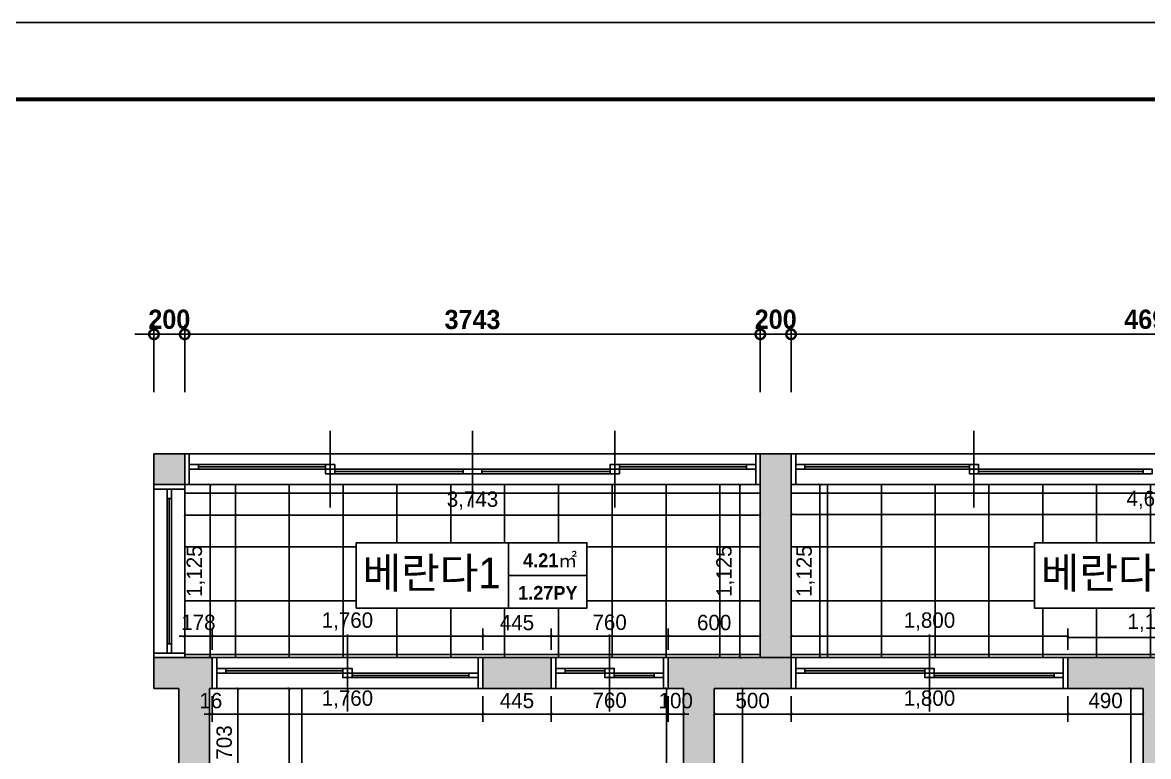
# Model space of a CAD drawing. Header units: inches. Extents: x 7740 to 83056, y -9304 to 75068.
# Drawn here: x 11438 to 18760, y 62675 to 67446 of the extents above; entities that cross this region are included whole.
import ezdxf
from ezdxf.enums import TextEntityAlignment as Align

# ---------------------------------------------------------------- set-up
doc = ezdxf.new("R2010")
doc.units = ezdxf.units.IN
doc.header["$LTSCALE"] = 50
doc.header["$MEASUREMENT"] = 0
for name, color, linetype in [('0-SHEET', 7, 'Continuous'), ('02-WAL', 2, 'Continuous'), ('03-TEXT', 3, 'Continuous'), ('06-FUR', 6, 'Continuous'), ('07-DIM', 5, 'Continuous'), ('07-DIM WAL', 5, 'Continuous'), ('08-HAT', 8, 'Continuous'), ('253', 253, 'Continuous'), ('도면층2', 2, 'Continuous'), ('도면층4', 4, 'Continuous'), ('도면층5', 5, 'Continuous')]:
    doc.layers.add(name, color=color, linetype=linetype)
doc.styles.add('넥슨고딕', font='NEXONLv1GothicBold.ttf')
doc.styles.add('마감재', font='stylu.ttf')
doc.styles.add('코레일둥고', font='Korail_Round_Gothic_Medium.ttf')
doc.dimstyles.new('50', dxfattribs={"dimscale": 50, "dimtxt": 2.5, "dimasz": 2.5, "dimexe": 1.25, "dimexo": 2, "dimtad": 1, "dimdec": 0, "dimtxsty": '넥슨고딕', "dimblk": 'DOTSMALL', "dimcen": 2.5, "dimclrd": 1, "dimclre": 1, "dimclrt": 2, "dimadec": 0, "dimazin": 0, "dimtfac": 1, "dimtdec": 0, "dimtix": 1, "dimtmove": 0, "dimatfit": 3, "dimldrblk": 'DOTSMALL', "dimfxl": 0, "dimarcsym": 0})
doc.dimstyles.new('벽치수 Copy of DIM-50', dxfattribs={"dimscale": 50, "dimtxt": 2, "dimasz": 0.7, "dimexe": 1, "dimexo": 1, "dimgap": 0.7, "dimtad": 1, "dimdec": 0, "dimzin": 1, "dimdsep": 46, "dimlunit": 6, "dimtxsty": '마감재', "dimblk": 'ARCHTICK', "dimcen": -0.09, "dimclrd": 256, "dimclre": 256, "dimclrt": 3, "dimadec": 0, "dimazin": 0, "dimtfac": 1, "dimtdec": 0, "dimtix": 1, "dimtmove": 2, "dimatfit": 0, "dimldrblk": 'ARCHTICK', "dimfxl": 0, "dimtolj": 1, "dimtzin": 0, "dimarcsym": 0})
pattern_1 = [(0, (2322.66, 46187.14), (0, 350), []), (90, (2322.66, 46187.14), (-350, 2e-14), [])]

# ---------------------------------------------------------------- blocks, each defined once
blk = doc.blocks.new('_DOTSMALL')
at = {"color": 0, "linetype": 'ByBlock', "const_width": 0.5}
blk.add_lwpolyline([(-0.0625, 0, 1), (0.0625, 0, 1)], format="xyb", close=True, dxfattribs=at)
blk = doc.blocks.new('*D36')
at = {"layer": '07-DIM', "color": 1, "lineweight": -2}
for p, q in [((12292.9, 65042.2), (12292.9, 65481.7)), ((12492.9, 65042.2), (12492.9, 65481.7)), ((12292.9, 65419.2), (12167.9, 65419.2)), ((12292.9, 65419.2), (12492.9, 65419.2)), ((12492.9, 65419.2), (12617.9, 65419.2))]:
    blk.add_line(p, q, dxfattribs=at)
at = {"layer": 'Defpoints', "color": 0}
for p in [(12492.9, 65419.2), (12292.9, 64942.2), (12492.9, 64942.2)]:
    blk.add_point(p, dxfattribs=at)
at = {"layer": '07-DIM', "color": 1, "lineweight": -2, "xscale": 125, "yscale": 125, "zscale": 125}
blk.add_blockref('_DOTSMALL', (12292.9, 65419.2), dxfattribs=at)
at = {"layer": '07-DIM', "color": 1, "lineweight": -2, "xscale": 125, "yscale": 125, "zscale": 125, "rotation": 180}
blk.add_blockref('_DOTSMALL', (12492.9, 65419.2), dxfattribs=at)
at = {"layer": '07-DIM', "color": 2, "insert": (12392.9, 65516), "char_height": 125, "attachment_point": 5, "style": '넥슨고딕'}
blk.add_mtext('200', dxfattribs=at)
blk = doc.blocks.new('*D37')
at = {"layer": '07-DIM', "color": 1, "lineweight": -2}
for p, q in [((12492.9, 65042.2), (12492.9, 65481.7)), ((16235.9, 65042.2), (16235.9, 65481.7)), ((12492.9, 65419.2), (16235.9, 65419.2))]:
    blk.add_line(p, q, dxfattribs=at)
at = {"layer": 'Defpoints', "color": 0}
for p in [(16235.9, 65419.2), (12492.9, 64942.2), (16235.9, 64942.2)]:
    blk.add_point(p, dxfattribs=at)
at = {"layer": '07-DIM', "color": 1, "lineweight": -2, "xscale": 125, "yscale": 125, "zscale": 125, "rotation": 180}
blk.add_blockref('_DOTSMALL', (12492.9, 65419.2), dxfattribs=at)
at = {"layer": '07-DIM', "color": 1, "lineweight": -2, "xscale": 125, "yscale": 125, "zscale": 125}
blk.add_blockref('_DOTSMALL', (16235.9, 65419.2), dxfattribs=at)
at = {"layer": '07-DIM', "color": 2, "insert": (14364.4, 65514.5), "char_height": 125, "attachment_point": 5, "style": '넥슨고딕'}
blk.add_mtext('3743', dxfattribs=at)
blk = doc.blocks.new('*D38')
at = {"layer": '07-DIM', "color": 1, "lineweight": -2}
for p, q in [((16235.9, 65042.2), (16235.9, 65481.7)), ((16435.9, 65042.2), (16435.9, 65481.7)), ((16235.9, 65419.2), (16110.9, 65419.2)), ((16235.9, 65419.2), (16435.9, 65419.2)), ((16435.9, 65419.2), (16560.9, 65419.2))]:
    blk.add_line(p, q, dxfattribs=at)
at = {"layer": 'Defpoints', "color": 0}
for p in [(16435.9, 65419.2), (16235.9, 64942.2), (16435.9, 64942.2)]:
    blk.add_point(p, dxfattribs=at)
at = {"layer": '07-DIM', "color": 1, "lineweight": -2, "xscale": 125, "yscale": 125, "zscale": 125}
blk.add_blockref('_DOTSMALL', (16235.9, 65419.2), dxfattribs=at)
at = {"layer": '07-DIM', "color": 1, "lineweight": -2, "xscale": 125, "yscale": 125, "zscale": 125, "rotation": 180}
blk.add_blockref('_DOTSMALL', (16435.9, 65419.2), dxfattribs=at)
at = {"layer": '07-DIM', "color": 2, "insert": (16335.9, 65516), "char_height": 125, "attachment_point": 5, "style": '넥슨고딕'}
blk.add_mtext('200', dxfattribs=at)
blk = doc.blocks.new('*D39')
at = {"layer": '07-DIM', "color": 1, "lineweight": -2}
for p, q in [((16435.9, 65042.2), (16435.9, 65481.7)), ((21132.9, 65042.2), (21132.9, 65481.7)), ((16435.9, 65419.2), (21132.9, 65419.2))]:
    blk.add_line(p, q, dxfattribs=at)
at = {"layer": 'Defpoints', "color": 0}
for p in [(21132.9, 65419.2), (16435.9, 64942.2), (21132.9, 64942.2)]:
    blk.add_point(p, dxfattribs=at)
at = {"layer": '07-DIM', "color": 1, "lineweight": -2, "xscale": 125, "yscale": 125, "zscale": 125, "rotation": 180}
blk.add_blockref('_DOTSMALL', (16435.9, 65419.2), dxfattribs=at)
at = {"layer": '07-DIM', "color": 1, "lineweight": -2, "xscale": 125, "yscale": 125, "zscale": 125}
blk.add_blockref('_DOTSMALL', (21132.9, 65419.2), dxfattribs=at)
at = {"layer": '07-DIM', "color": 2, "insert": (18784.4, 65516), "char_height": 125, "attachment_point": 5, "style": '넥슨고딕'}
blk.add_mtext('4697', dxfattribs=at)
blk = doc.blocks.new('_ARCHTICK')
at = {"color": 0, "linetype": 'ByBlock', "const_width": 0.075}
blk.add_lwpolyline([(-0.25, -0.25), (0.25, 0.25)], dxfattribs=at)
blk = doc.blocks.new('*D87')
at = {"layer": '07-DIM WAL', "lineweight": -2}
for p, q in [((12704.9, 63117.2), (12889.2, 63117.2)), ((12839.2, 62414.2), (12839.2, 63117.2)), ((12704.9, 62414.2), (12889.2, 62414.2))]:
    blk.add_line(p, q, dxfattribs=at)
at = {"layer": 'Defpoints', "color": 0}
for p in [(12654.9, 63117.2), (12839.2, 63117.2), (12654.9, 62414.2)]:
    blk.add_point(p, dxfattribs=at)
at = {"layer": '07-DIM WAL', "lineweight": -2, "xscale": 35, "yscale": 35, "zscale": 35}
for p, rotation in [((12839.2, 63117.2), 90), ((12839.2, 62414.2), 270)]:
    blk.add_blockref('_ARCHTICK', p, dxfattribs=dict(at, rotation=rotation))
at = {"layer": '07-DIM WAL', "color": 3, "insert": (12750.2, 62765.7), "char_height": 100, "attachment_point": 5, "rotation": 90, "style": '마감재'}
blk.add_mtext('\\A1;703', dxfattribs=at)
blk = doc.blocks.new('*D88')
at = {"layer": '07-DIM WAL', "lineweight": -2}
for p, q in [((12654.9, 63067.2), (12654.9, 62900.5)), ((12670.9, 63067.2), (12670.9, 62900.5)), ((12654.9, 62950.5), (12619.9, 62950.5)), ((12654.9, 62950.5), (12670.9, 62950.5)), ((12670.9, 62950.5), (12705.9, 62950.5))]:
    blk.add_line(p, q, dxfattribs=at)
at = {"layer": 'Defpoints', "color": 0}
for p in [(12654.9, 63117.2), (12670.9, 63117.2), (12670.9, 62950.5)]:
    blk.add_point(p, dxfattribs=at)
at = {"layer": '07-DIM WAL', "lineweight": -2, "xscale": 35, "yscale": 35, "zscale": 35}
blk.add_blockref('_ARCHTICK', (12654.9, 62950.5), dxfattribs=at)
at = {"layer": '07-DIM WAL', "lineweight": -2, "xscale": 35, "yscale": 35, "zscale": 35, "rotation": 180}
blk.add_blockref('_ARCHTICK', (12670.9, 62950.5), dxfattribs=at)
at = {"layer": '07-DIM WAL', "color": 3, "insert": (12662.9, 63037.4), "char_height": 100, "attachment_point": 5, "style": '마감재'}
blk.add_mtext('\\A1;16', dxfattribs=at)
blk = doc.blocks.new('*D89')
at = {"layer": '07-DIM WAL', "lineweight": -2}
for p, q in [((12670.9, 63067.2), (12670.9, 62900.5)), ((14430.9, 63067.2), (14430.9, 62900.5)), ((12670.9, 62950.5), (14430.9, 62950.5))]:
    blk.add_line(p, q, dxfattribs=at)
at = {"layer": 'Defpoints', "color": 0}
for p in [(12670.9, 63117.2), (14430.9, 63117.2), (14430.9, 62950.5)]:
    blk.add_point(p, dxfattribs=at)
at = {"layer": '07-DIM WAL', "lineweight": -2, "xscale": 35, "yscale": 35, "zscale": 35, "rotation": 180}
blk.add_blockref('_ARCHTICK', (12670.9, 62950.5), dxfattribs=at)
at = {"layer": '07-DIM WAL', "lineweight": -2, "xscale": 35, "yscale": 35, "zscale": 35}
blk.add_blockref('_ARCHTICK', (14430.9, 62950.5), dxfattribs=at)
at = {"layer": '07-DIM WAL', "color": 3, "insert": (13550.9, 63044.9), "char_height": 100, "attachment_point": 5, "style": '마감재'}
blk.add_mtext('\\A1;1,760', dxfattribs=at)
blk = doc.blocks.new('*D90')
at = {"layer": '07-DIM WAL', "lineweight": -2}
for p, q in [((14430.9, 63067.2), (14430.9, 62900.5)), ((14875.9, 63067.2), (14875.9, 62900.5)), ((14430.9, 62950.5), (14875.9, 62950.5))]:
    blk.add_line(p, q, dxfattribs=at)
at = {"layer": 'Defpoints', "color": 0}
for p in [(14430.9, 63117.2), (14875.9, 63117.2), (14875.9, 62950.5)]:
    blk.add_point(p, dxfattribs=at)
at = {"layer": '07-DIM WAL', "lineweight": -2, "xscale": 35, "yscale": 35, "zscale": 35, "rotation": 180}
blk.add_blockref('_ARCHTICK', (14430.9, 62950.5), dxfattribs=at)
at = {"layer": '07-DIM WAL', "lineweight": -2, "xscale": 35, "yscale": 35, "zscale": 35}
blk.add_blockref('_ARCHTICK', (14875.9, 62950.5), dxfattribs=at)
at = {"layer": '07-DIM WAL', "color": 3, "insert": (14653.4, 63037.8), "char_height": 100, "attachment_point": 5, "style": '마감재'}
blk.add_mtext('\\A1;445', dxfattribs=at)
blk = doc.blocks.new('*D91')
at = {"layer": '07-DIM WAL', "lineweight": -2}
for p, q in [((14875.9, 63067.2), (14875.9, 62900.5)), ((15635.9, 63067.2), (15635.9, 62900.5)), ((14875.9, 62950.5), (15635.9, 62950.5))]:
    blk.add_line(p, q, dxfattribs=at)
at = {"layer": 'Defpoints', "color": 0}
for p in [(14875.9, 63117.2), (15635.9, 63117.2), (15635.9, 62950.5)]:
    blk.add_point(p, dxfattribs=at)
at = {"layer": '07-DIM WAL', "lineweight": -2, "xscale": 35, "yscale": 35, "zscale": 35, "rotation": 180}
blk.add_blockref('_ARCHTICK', (14875.9, 62950.5), dxfattribs=at)
at = {"layer": '07-DIM WAL', "lineweight": -2, "xscale": 35, "yscale": 35, "zscale": 35}
blk.add_blockref('_ARCHTICK', (15635.9, 62950.5), dxfattribs=at)
at = {"layer": '07-DIM WAL', "color": 3, "insert": (15255.9, 63039.5), "char_height": 100, "attachment_point": 5, "style": '마감재'}
blk.add_mtext('\\A1;760', dxfattribs=at)
blk = doc.blocks.new('*D92')
at = {"layer": '07-DIM WAL', "lineweight": -2}
for p, q in [((15635.9, 63067.2), (15635.9, 62900.5)), ((15735.9, 63067.2), (15735.9, 62900.5)), ((15635.9, 62950.5), (15600.9, 62950.5)), ((15635.9, 62950.5), (15735.9, 62950.5)), ((15735.9, 62950.5), (15770.9, 62950.5))]:
    blk.add_line(p, q, dxfattribs=at)
at = {"layer": 'Defpoints', "color": 0}
for p in [(15635.9, 63117.2), (15735.9, 63117.2), (15735.9, 62950.5)]:
    blk.add_point(p, dxfattribs=at)
at = {"layer": '07-DIM WAL', "lineweight": -2, "xscale": 35, "yscale": 35, "zscale": 35}
blk.add_blockref('_ARCHTICK', (15635.9, 62950.5), dxfattribs=at)
at = {"layer": '07-DIM WAL', "lineweight": -2, "xscale": 35, "yscale": 35, "zscale": 35, "rotation": 180}
blk.add_blockref('_ARCHTICK', (15735.9, 62950.5), dxfattribs=at)
at = {"layer": '07-DIM WAL', "color": 3, "insert": (15685.9, 63037.3), "char_height": 100, "attachment_point": 5, "style": '마감재'}
blk.add_mtext('\\A1;100', dxfattribs=at)
blk = doc.blocks.new('*D93')
at = {"layer": '07-DIM WAL', "lineweight": -2}
for p, q in [((15685.9, 63117.2), (15576.2, 63117.2)), ((15626.2, 63117.2), (15626.2, 60659.2)), ((15685.9, 60659.2), (15576.2, 60659.2))]:
    blk.add_line(p, q, dxfattribs=at)
at = {"layer": 'Defpoints', "color": 0}
for p in [(15735.9, 63117.2), (15626.2, 60659.2), (15735.9, 60659.2)]:
    blk.add_point(p, dxfattribs=at)
at = {"layer": '07-DIM WAL', "lineweight": -2, "xscale": 35, "yscale": 35, "zscale": 35}
for p, rotation in [((15626.2, 63117.2), 90), ((15626.2, 60659.2), 270)]:
    blk.add_blockref('_ARCHTICK', p, dxfattribs=dict(at, rotation=rotation))
at = {"layer": '07-DIM WAL', "color": 3, "insert": (15532.2, 61888.2), "char_height": 100, "attachment_point": 5, "rotation": 90, "style": '마감재'}
blk.add_mtext('\\A1;2,458', dxfattribs=at)
blk = doc.blocks.new('*D96')
at = {"layer": '07-DIM WAL', "lineweight": -2}
for p, q in [((13204.9, 63117.2), (13122.5, 63117.2)), ((13172.5, 61259.2), (13172.5, 63117.2)), ((13204.9, 61259.2), (13122.5, 61259.2))]:
    blk.add_line(p, q, dxfattribs=at)
at = {"layer": 'Defpoints', "color": 0}
for p in [(13172.5, 63117.2), (13254.9, 63117.2), (13254.9, 61259.2)]:
    blk.add_point(p, dxfattribs=at)
at = {"layer": '07-DIM WAL', "lineweight": -2, "xscale": 35, "yscale": 35, "zscale": 35}
for p, rotation in [((13172.5, 63117.2), 90), ((13172.5, 61259.2), 270)]:
    blk.add_blockref('_ARCHTICK', p, dxfattribs=dict(at, rotation=rotation))
at = {"layer": '07-DIM WAL', "color": 3, "insert": (13078.5, 62188.2), "char_height": 100, "attachment_point": 5, "rotation": 90, "style": '마감재'}
blk.add_mtext('\\A1;1,858', dxfattribs=at)
blk = doc.blocks.new('*D99')
at = {"layer": '07-DIM WAL', "lineweight": -2}
for p, q in [((15985.9, 63117.2), (16169.3, 63117.2)), ((16119.3, 63117.2), (16119.3, 60659.2)), ((15985.9, 60659.2), (16169.3, 60659.2))]:
    blk.add_line(p, q, dxfattribs=at)
at = {"layer": 'Defpoints', "color": 0}
for p in [(15935.9, 63117.2), (15935.9, 60659.2), (16119.3, 60659.2)]:
    blk.add_point(p, dxfattribs=at)
at = {"layer": '07-DIM WAL', "lineweight": -2, "xscale": 35, "yscale": 35, "zscale": 35}
for p, rotation in [((16119.3, 63117.2), 90), ((16119.3, 60659.2), 270)]:
    blk.add_blockref('_ARCHTICK', p, dxfattribs=dict(at, rotation=rotation))
at = {"layer": '07-DIM WAL', "color": 3, "insert": (16025.3, 61888.2), "char_height": 100, "attachment_point": 5, "rotation": 90, "style": '마감재'}
blk.add_mtext('\\A1;2,458', dxfattribs=at)
blk = doc.blocks.new('*D100')
at = {"layer": '07-DIM WAL', "lineweight": -2}
for p, q in [((15935.9, 63067.2), (15935.9, 62900.5)), ((16435.9, 63067.2), (16435.9, 62900.5)), ((15935.9, 62950.5), (16435.9, 62950.5))]:
    blk.add_line(p, q, dxfattribs=at)
at = {"layer": 'Defpoints', "color": 0}
for p in [(15935.9, 63117.2), (16435.9, 63117.2), (16435.9, 62950.5)]:
    blk.add_point(p, dxfattribs=at)
at = {"layer": '07-DIM WAL', "lineweight": -2, "xscale": 35, "yscale": 35, "zscale": 35, "rotation": 180}
blk.add_blockref('_ARCHTICK', (15935.9, 62950.5), dxfattribs=at)
at = {"layer": '07-DIM WAL', "lineweight": -2, "xscale": 35, "yscale": 35, "zscale": 35}
blk.add_blockref('_ARCHTICK', (16435.9, 62950.5), dxfattribs=at)
at = {"layer": '07-DIM WAL', "color": 3, "insert": (16185.9, 63038), "char_height": 100, "attachment_point": 5, "style": '마감재'}
blk.add_mtext('\\A1;500', dxfattribs=at)
blk = doc.blocks.new('*D101')
at = {"layer": '07-DIM WAL', "lineweight": -2}
for p, q in [((16435.9, 63067.2), (16435.9, 62900.5)), ((18235.9, 63067.2), (18235.9, 62900.5)), ((16435.9, 62950.5), (18235.9, 62950.5))]:
    blk.add_line(p, q, dxfattribs=at)
at = {"layer": 'Defpoints', "color": 0}
for p in [(16435.9, 63117.2), (18235.9, 63117.2), (18235.9, 62950.5)]:
    blk.add_point(p, dxfattribs=at)
at = {"layer": '07-DIM WAL', "lineweight": -2, "xscale": 35, "yscale": 35, "zscale": 35, "rotation": 180}
blk.add_blockref('_ARCHTICK', (16435.9, 62950.5), dxfattribs=at)
at = {"layer": '07-DIM WAL', "lineweight": -2, "xscale": 35, "yscale": 35, "zscale": 35}
blk.add_blockref('_ARCHTICK', (18235.9, 62950.5), dxfattribs=at)
at = {"layer": '07-DIM WAL', "color": 3, "insert": (17335.9, 63044.9), "char_height": 100, "attachment_point": 5, "style": '마감재'}
blk.add_mtext('\\A1;1,800', dxfattribs=at)
blk = doc.blocks.new('*D102')
at = {"layer": '07-DIM WAL', "lineweight": -2}
for p, q in [((18235.9, 63067.2), (18235.9, 62900.5)), ((18725.9, 63067.2), (18725.9, 62900.5)), ((18235.9, 62950.5), (18725.9, 62950.5))]:
    blk.add_line(p, q, dxfattribs=at)
at = {"layer": 'Defpoints', "color": 0}
for p in [(18235.9, 63117.2), (18725.9, 63117.2), (18725.9, 62950.5)]:
    blk.add_point(p, dxfattribs=at)
at = {"layer": '07-DIM WAL', "lineweight": -2, "xscale": 35, "yscale": 35, "zscale": 35, "rotation": 180}
blk.add_blockref('_ARCHTICK', (18235.9, 62950.5), dxfattribs=at)
at = {"layer": '07-DIM WAL', "lineweight": -2, "xscale": 35, "yscale": 35, "zscale": 35}
blk.add_blockref('_ARCHTICK', (18725.9, 62950.5), dxfattribs=at)
at = {"layer": '07-DIM WAL', "color": 3, "insert": (18480.9, 63038.1), "char_height": 100, "attachment_point": 5, "style": '마감재'}
blk.add_mtext('\\A1;490', dxfattribs=at)
blk = doc.blocks.new('*D103')
at = {"layer": '07-DIM WAL', "lineweight": -2}
for p, q in [((18675.9, 63117.2), (18594.3, 63117.2)), ((18644.3, 63117.2), (18644.3, 60659.2)), ((18675.9, 60659.2), (18594.3, 60659.2))]:
    blk.add_line(p, q, dxfattribs=at)
at = {"layer": 'Defpoints', "color": 0}
for p in [(18725.9, 63117.2), (18644.3, 60659.2), (18725.9, 60659.2)]:
    blk.add_point(p, dxfattribs=at)
at = {"layer": '07-DIM WAL', "lineweight": -2, "xscale": 35, "yscale": 35, "zscale": 35}
for p, rotation in [((18644.3, 63117.2), 90), ((18644.3, 60659.2), 270)]:
    blk.add_blockref('_ARCHTICK', p, dxfattribs=dict(at, rotation=rotation))
at = {"layer": '07-DIM WAL', "color": 3, "insert": (18550.3, 61888.2), "char_height": 100, "attachment_point": 5, "rotation": 90, "style": '마감재'}
blk.add_mtext('\\A1;2,458', dxfattribs=at)
blk = doc.blocks.new('*D115')
at = {"layer": '07-DIM WAL', "lineweight": -2}
for p, q in [((12542.9, 64442.2), (12708.7, 64442.2)), ((12658.7, 63317.2), (12658.7, 64442.2)), ((12542.9, 63317.2), (12708.7, 63317.2))]:
    blk.add_line(p, q, dxfattribs=at)
at = {"layer": 'Defpoints', "color": 0}
for p in [(12492.9, 64442.2), (12658.7, 64442.2), (12492.9, 63317.2)]:
    blk.add_point(p, dxfattribs=at)
at = {"layer": '07-DIM WAL', "lineweight": -2, "xscale": 35, "yscale": 35, "zscale": 35}
for p, rotation in [((12658.7, 64442.2), 90), ((12658.7, 63317.2), 270)]:
    blk.add_blockref('_ARCHTICK', p, dxfattribs=dict(at, rotation=rotation))
at = {"layer": '07-DIM WAL', "color": 3, "insert": (12564.7, 63879.7), "char_height": 100, "attachment_point": 5, "rotation": 90, "style": '마감재'}
blk.add_mtext('\\A1;1,125', dxfattribs=at)
blk = doc.blocks.new('*D116')
at = {"layer": '07-DIM WAL', "lineweight": -2}
for p, q in [((12492.9, 64392.2), (12492.9, 64194.5)), ((16235.9, 64392.2), (16235.9, 64194.5)), ((12492.9, 64244.5), (16235.9, 64244.5))]:
    blk.add_line(p, q, dxfattribs=at)
at = {"layer": 'Defpoints', "color": 0}
for p in [(12492.9, 64442.2), (16235.9, 64442.2), (16235.9, 64244.5)]:
    blk.add_point(p, dxfattribs=at)
at = {"layer": '07-DIM WAL', "lineweight": -2, "xscale": 35, "yscale": 35, "zscale": 35, "rotation": 180}
blk.add_blockref('_ARCHTICK', (12492.9, 64244.5), dxfattribs=at)
at = {"layer": '07-DIM WAL', "lineweight": -2, "xscale": 35, "yscale": 35, "zscale": 35}
blk.add_blockref('_ARCHTICK', (16235.9, 64244.5), dxfattribs=at)
at = {"layer": '07-DIM WAL', "color": 3, "insert": (14364.4, 64338.5), "char_height": 100, "attachment_point": 5, "style": '마감재'}
blk.add_mtext('\\A1;3,743', dxfattribs=at)
blk = doc.blocks.new('*D117')
at = {"layer": '07-DIM WAL', "lineweight": -2}
for p, q in [((16185.9, 64442.2), (16052.6, 64442.2)), ((16102.6, 64442.2), (16102.6, 63317.2)), ((16185.9, 63317.2), (16052.6, 63317.2))]:
    blk.add_line(p, q, dxfattribs=at)
at = {"layer": 'Defpoints', "color": 0}
for p in [(16235.9, 64442.2), (16102.6, 63317.2), (16235.9, 63317.2)]:
    blk.add_point(p, dxfattribs=at)
at = {"layer": '07-DIM WAL', "lineweight": -2, "xscale": 35, "yscale": 35, "zscale": 35}
for p, rotation in [((16102.6, 64442.2), 90), ((16102.6, 63317.2), 270)]:
    blk.add_blockref('_ARCHTICK', p, dxfattribs=dict(at, rotation=rotation))
at = {"layer": '07-DIM WAL', "color": 3, "insert": (16008.6, 63879.7), "char_height": 100, "attachment_point": 5, "rotation": 90, "style": '마감재'}
blk.add_mtext('\\A1;1,125', dxfattribs=at)
blk = doc.blocks.new('*D118')
at = {"layer": '07-DIM WAL', "lineweight": -2}
for p, q in [((15635.9, 63367.2), (15635.9, 63507.6)), ((16235.9, 63367.2), (16235.9, 63507.6)), ((16235.9, 63457.6), (15635.9, 63457.6))]:
    blk.add_line(p, q, dxfattribs=at)
at = {"layer": 'Defpoints', "color": 0}
for p in [(15635.9, 63457.6), (15635.9, 63317.2), (16235.9, 63317.2)]:
    blk.add_point(p, dxfattribs=at)
at = {"layer": '07-DIM WAL', "lineweight": -2, "xscale": 35, "yscale": 35, "zscale": 35, "rotation": 180}
blk.add_blockref('_ARCHTICK', (15635.9, 63457.6), dxfattribs=at)
at = {"layer": '07-DIM WAL', "lineweight": -2, "xscale": 35, "yscale": 35, "zscale": 35}
blk.add_blockref('_ARCHTICK', (16235.9, 63457.6), dxfattribs=at)
at = {"layer": '07-DIM WAL', "color": 3, "insert": (15935.9, 63544.8), "char_height": 100, "attachment_point": 5, "style": '마감재'}
blk.add_mtext('\\A1;600', dxfattribs=at)
blk = doc.blocks.new('*D119')
at = {"layer": '07-DIM WAL', "lineweight": -2}
for p, q in [((14875.9, 63367.2), (14875.9, 63507.6)), ((15635.9, 63367.2), (15635.9, 63507.6)), ((15635.9, 63457.6), (14875.9, 63457.6))]:
    blk.add_line(p, q, dxfattribs=at)
at = {"layer": 'Defpoints', "color": 0}
for p in [(14875.9, 63457.6), (14875.9, 63317.2), (15635.9, 63317.2)]:
    blk.add_point(p, dxfattribs=at)
at = {"layer": '07-DIM WAL', "lineweight": -2, "xscale": 35, "yscale": 35, "zscale": 35, "rotation": 180}
blk.add_blockref('_ARCHTICK', (14875.9, 63457.6), dxfattribs=at)
at = {"layer": '07-DIM WAL', "lineweight": -2, "xscale": 35, "yscale": 35, "zscale": 35}
blk.add_blockref('_ARCHTICK', (15635.9, 63457.6), dxfattribs=at)
at = {"layer": '07-DIM WAL', "color": 3, "insert": (15255.9, 63546.5), "char_height": 100, "attachment_point": 5, "style": '마감재'}
blk.add_mtext('\\A1;760', dxfattribs=at)
blk = doc.blocks.new('*D120')
at = {"layer": '07-DIM WAL', "lineweight": -2}
for p, q in [((14430.9, 63367.2), (14430.9, 63507.6)), ((14875.9, 63367.2), (14875.9, 63507.6)), ((14875.9, 63457.6), (14430.9, 63457.6))]:
    blk.add_line(p, q, dxfattribs=at)
at = {"layer": 'Defpoints', "color": 0}
for p in [(14430.9, 63457.6), (14430.9, 63317.2), (14875.9, 63317.2)]:
    blk.add_point(p, dxfattribs=at)
at = {"layer": '07-DIM WAL', "lineweight": -2, "xscale": 35, "yscale": 35, "zscale": 35, "rotation": 180}
blk.add_blockref('_ARCHTICK', (14430.9, 63457.6), dxfattribs=at)
at = {"layer": '07-DIM WAL', "lineweight": -2, "xscale": 35, "yscale": 35, "zscale": 35}
blk.add_blockref('_ARCHTICK', (14875.9, 63457.6), dxfattribs=at)
at = {"layer": '07-DIM WAL', "color": 3, "insert": (14653.4, 63544.8), "char_height": 100, "attachment_point": 5, "style": '마감재'}
blk.add_mtext('\\A1;445', dxfattribs=at)
blk = doc.blocks.new('*D121')
at = {"layer": '07-DIM WAL', "lineweight": -2}
for p, q in [((12670.9, 63367.2), (12670.9, 63507.6)), ((14430.9, 63367.2), (14430.9, 63507.6)), ((12670.9, 63457.6), (14430.9, 63457.6))]:
    blk.add_line(p, q, dxfattribs=at)
at = {"layer": 'Defpoints', "color": 0}
for p in [(14430.9, 63457.6), (12670.9, 63317.2), (14430.9, 63317.2)]:
    blk.add_point(p, dxfattribs=at)
at = {"layer": '07-DIM WAL', "lineweight": -2, "xscale": 35, "yscale": 35, "zscale": 35, "rotation": 180}
blk.add_blockref('_ARCHTICK', (12670.9, 63457.6), dxfattribs=at)
at = {"layer": '07-DIM WAL', "lineweight": -2, "xscale": 35, "yscale": 35, "zscale": 35}
blk.add_blockref('_ARCHTICK', (14430.9, 63457.6), dxfattribs=at)
at = {"layer": '07-DIM WAL', "color": 3, "insert": (13550.9, 63551.9), "char_height": 100, "attachment_point": 5, "style": '마감재'}
blk.add_mtext('\\A1;1,760', dxfattribs=at)
blk = doc.blocks.new('*D122')
at = {"layer": '07-DIM WAL', "lineweight": -2}
for p, q in [((12492.9, 63367.2), (12492.9, 63507.6)), ((12670.9, 63367.2), (12670.9, 63507.6)), ((12492.9, 63457.6), (12457.9, 63457.6)), ((12492.9, 63457.6), (12670.9, 63457.6)), ((12670.9, 63457.6), (12705.9, 63457.6))]:
    blk.add_line(p, q, dxfattribs=at)
at = {"layer": 'Defpoints', "color": 0}
for p in [(12670.9, 63457.6), (12492.9, 63317.2), (12670.9, 63317.2)]:
    blk.add_point(p, dxfattribs=at)
at = {"layer": '07-DIM WAL', "lineweight": -2, "xscale": 35, "yscale": 35, "zscale": 35}
blk.add_blockref('_ARCHTICK', (12492.9, 63457.6), dxfattribs=at)
at = {"layer": '07-DIM WAL', "lineweight": -2, "xscale": 35, "yscale": 35, "zscale": 35, "rotation": 180}
blk.add_blockref('_ARCHTICK', (12670.9, 63457.6), dxfattribs=at)
at = {"layer": '07-DIM WAL', "color": 3, "insert": (12581.9, 63546.1), "char_height": 100, "attachment_point": 5, "style": '마감재'}
blk.add_mtext('\\A1;178', dxfattribs=at)
blk = doc.blocks.new('*D123')
at = {"layer": '07-DIM WAL', "lineweight": -2}
for p, q in [((16435.9, 63367.2), (16435.9, 63507.6)), ((18235.9, 63367.2), (18235.9, 63507.6)), ((16435.9, 63457.6), (18235.9, 63457.6))]:
    blk.add_line(p, q, dxfattribs=at)
at = {"layer": 'Defpoints', "color": 0}
for p in [(18235.9, 63457.6), (16435.9, 63317.2), (18235.9, 63317.2)]:
    blk.add_point(p, dxfattribs=at)
at = {"layer": '07-DIM WAL', "lineweight": -2, "xscale": 35, "yscale": 35, "zscale": 35, "rotation": 180}
blk.add_blockref('_ARCHTICK', (16435.9, 63457.6), dxfattribs=at)
at = {"layer": '07-DIM WAL', "lineweight": -2, "xscale": 35, "yscale": 35, "zscale": 35}
blk.add_blockref('_ARCHTICK', (18235.9, 63457.6), dxfattribs=at)
at = {"layer": '07-DIM WAL', "color": 3, "insert": (17335.9, 63551.9), "char_height": 100, "attachment_point": 5, "style": '마감재'}
blk.add_mtext('\\A1;1,800', dxfattribs=at)
blk = doc.blocks.new('*D124')
at = {"layer": '07-DIM WAL', "lineweight": -2}
for p, q in [((16485.9, 64442.2), (16674, 64442.2)), ((16624, 63317.2), (16624, 64442.2)), ((16485.9, 63317.2), (16674, 63317.2))]:
    blk.add_line(p, q, dxfattribs=at)
at = {"layer": 'Defpoints', "color": 0}
for p in [(16435.9, 64442.2), (16624, 64442.2), (16435.9, 63317.2)]:
    blk.add_point(p, dxfattribs=at)
at = {"layer": '07-DIM WAL', "lineweight": -2, "xscale": 35, "yscale": 35, "zscale": 35}
for p, rotation in [((16624, 64442.2), 90), ((16624, 63317.2), 270)]:
    blk.add_blockref('_ARCHTICK', p, dxfattribs=dict(at, rotation=rotation))
at = {"layer": '07-DIM WAL', "color": 3, "insert": (16530, 63879.7), "char_height": 100, "attachment_point": 5, "rotation": 90, "style": '마감재'}
blk.add_mtext('\\A1;1,125', dxfattribs=at)
blk = doc.blocks.new('*D125')
at = {"layer": '07-DIM WAL', "lineweight": -2}
for p, q in [((16435.9, 64392.2), (16435.9, 64198.8)), ((21132.9, 64392.2), (21132.9, 64198.8)), ((16435.9, 64248.8), (21132.9, 64248.8))]:
    blk.add_line(p, q, dxfattribs=at)
at = {"layer": 'Defpoints', "color": 0}
for p in [(16435.9, 64442.2), (21132.9, 64442.2), (21132.9, 64248.8)]:
    blk.add_point(p, dxfattribs=at)
at = {"layer": '07-DIM WAL', "lineweight": -2, "xscale": 35, "yscale": 35, "zscale": 35, "rotation": 180}
blk.add_blockref('_ARCHTICK', (16435.9, 64248.8), dxfattribs=at)
at = {"layer": '07-DIM WAL', "lineweight": -2, "xscale": 35, "yscale": 35, "zscale": 35}
blk.add_blockref('_ARCHTICK', (21132.9, 64248.8), dxfattribs=at)
at = {"layer": '07-DIM WAL', "color": 3, "insert": (18784.4, 64342.8), "char_height": 100, "attachment_point": 5, "style": '마감재'}
blk.add_mtext('\\A1;4,697', dxfattribs=at)
blk = doc.blocks.new('*D128')
at = {"layer": '07-DIM WAL', "lineweight": -2}
for p, q in [((18235.9, 63367.2), (18235.9, 63498.8)), ((19345.9, 63367.2), (19345.9, 63498.8)), ((18235.9, 63448.8), (19345.9, 63448.8))]:
    blk.add_line(p, q, dxfattribs=at)
at = {"layer": 'Defpoints', "color": 0}
for p in [(19345.9, 63448.8), (18235.9, 63317.2), (19345.9, 63317.2)]:
    blk.add_point(p, dxfattribs=at)
at = {"layer": '07-DIM WAL', "lineweight": -2, "xscale": 35, "yscale": 35, "zscale": 35, "rotation": 180}
blk.add_blockref('_ARCHTICK', (18235.9, 63448.8), dxfattribs=at)
at = {"layer": '07-DIM WAL', "lineweight": -2, "xscale": 35, "yscale": 35, "zscale": 35}
blk.add_blockref('_ARCHTICK', (19345.9, 63448.8), dxfattribs=at)
at = {"layer": '07-DIM WAL', "color": 3, "insert": (18790.9, 63543.2), "char_height": 100, "attachment_point": 5, "style": '마감재'}
blk.add_mtext('\\A1;1,110', dxfattribs=at)

msp = doc.modelspace()

# ---------------------------------------------------------------- hatches: boundary and pattern name
at = {"layer": '08-HAT'}
h = msp.add_hatch(color=256, dxfattribs=at)
h.dxf.hatch_style = 1
h.paths.add_polyline_path([(14189.9, 58859.2), (12654.9, 58859.2), (12654.9, 59064.2), (12454.9, 59064.2), (12454.9, 58859.2), (11919.9, 58859.2), (11919.9, 57884.2), (12119.9, 57884.2), (12119.9, 58659.2), (14189.9, 58659.2)])
h.paths.add_polyline_path([(12824.9, 55599.2), (12119.9, 55599.2), (12119.9, 56379.2), (11919.9, 56379.2), (11919.9, 55399.2), (12824.9, 55399.2)])
h.paths.add_polyline_path([(15594.9, 55599.2), (15284.9, 55599.2), (15284.9, 58859.2), (15084.9, 58859.2), (15084.9, 58659.2), (15084.9, 55599.2), (14329.9, 55599.2), (14329.9, 55399.2), (15594.9, 55399.2)])
h.paths.add_polyline_path([(19640.9, 55639.2), (18869.9, 55639.2), (18869.9, 58696.2), (18869.9, 58896.2), (18669.9, 58896.2), (18669.9, 55599.2), (18359.9, 55599.2), (18359.9, 55399.2), (19640.9, 55399.2)])
h.paths.add_polyline_path([(23045.9, 56564.2), (22845.9, 56564.2), (22845.9, 55639.2), (22045.9, 55639.2), (22045.9, 55439.2), (22045.9, 55399.2), (23045.9, 55399.2)])
h.paths.add_polyline_path([(23144.9, 58896.2), (22944.9, 58896.2), (22064.9, 58896.2), (22064.9, 58984.2), (21864.9, 58984.2), (21864.9, 58896.2), (19869.9, 58896.2), (19869.9, 58696.2), (22845.9, 58696.2), (22845.9, 57764.2), (23045.9, 57764.2), (23045.9, 58696.2), (23144.9, 58696.2)])
h.paths.add_polyline_path([(23144.9, 60659.2), (21190.9, 60659.2), (21190.9, 63104.2), (21332.9, 63104.2), (21332.9, 63317.2), (21132.9, 63317.2), (20485.9, 63317.2), (20485.9, 63104.2), (20990.9, 63104.2), (20990.9, 60659.2), (20205.9, 60659.2), (20205.9, 60459.2), (21864.9, 60459.2), (21864.9, 60359.2), (22064.9, 60359.2), (22064.9, 60459.2), (23144.9, 60459.2)])
h.paths.add_polyline_path([(19345.9, 63304.2), (19345.9, 63317.2), (18235.9, 63317.2), (18235.9, 63117.2), (18725.9, 63117.2), (18725.9, 60659.2), (18230.9, 60659.2), (18230.9, 60459.2), (19455.9, 60459.2), (19455.9, 60659.2), (18925.9, 60659.2), (18925.9, 63104.2), (19345.9, 63104.2)])
h.paths.add_polyline_path([(16435.9, 63317.2), (15635.9, 63317.2), (15635.9, 63117.2), (15735.9, 63117.2), (15735.9, 60459.2), (16435.9, 60459.2), (16435.9, 60659.2), (15935.9, 60659.2), (15935.9, 63117.2), (16435.9, 63117.2)])
h.paths.add_polyline_path([(12670.9, 63317.2), (12292.9, 63317.2), (12292.9, 63117.2), (12454.9, 63117.2), (12454.9, 62414.2), (12654.9, 62414.2), (12654.9, 63117.2), (12670.9, 63117.2)])
h.paths.add_polyline_path([(13940.9, 60659.2), (12654.9, 60659.2), (12654.9, 61209.2), (12454.9, 61209.2), (12454.9, 60459.2), (12654.9, 60459.2), (13940.9, 60459.2)])
h.paths.add_polyline_path([(14875.9, 63317.2), (14430.9, 63317.2), (14430.9, 63117.2), (14875.9, 63117.2)])
h.paths.add_polyline_path([(12492.9, 64642.2), (12292.9, 64642.2), (12292.9, 64442.2), (12492.9, 64442.2)])
h.paths.add_polyline_path([(16435.9, 64442.2), (16435.9, 64642.2), (16235.9, 64642.2), (16235.9, 64442.2), (16235.9, 63317.2), (16435.9, 63317.2)])
h.paths.add_polyline_path([(21332.9, 64642.2), (21132.9, 64642.2), (21132.9, 64442.2), (21332.9, 64442.2)])
h = msp.add_hatch(dxfattribs=at)
h.set_pattern_fill('NET', color=256, scale=2800)
h.set_pattern_definition(pattern_1)
h.paths.add_polyline_path([(12492.9, 64442.2), (12492.9, 63317.2), (16235.9, 63317.2), (16235.9, 64442.2)])
h.paths.add_polyline_path([(15108.3, 63639.1), (13608.3, 63639.1), (13608.3, 64063.6), (15108.3, 64063.6)], flags=16)
h.paths.add_polyline_path([(13561.7, 63675), (14635.3, 63675), (14635.3, 64028.3), (13561.7, 64028.3)], flags=24)
h.paths.add_polyline_path([(14632.2, 63659.5), (15076, 63659.5), (15076, 63810.6), (14632.2, 63810.6)], flags=8)
h.paths.add_polyline_path([(14668.9, 63871.7), (15070.1, 63871.7), (15070.1, 64022.9), (14668.9, 64022.9)], flags=8)
h = msp.add_hatch(dxfattribs=at)
h.set_pattern_fill('NET', color=256, scale=2800)
h.set_pattern_definition(pattern_1)
h.paths.add_polyline_path([(16435.9, 64442.2), (16435.9, 63317.2), (18235.9, 63317.2), (21132.9, 63317.2), (21132.9, 64442.2)])
h.paths.add_polyline_path([(18018.7, 64063.6), (19518.7, 64063.6), (19518.7, 63639.1), (18018.7, 63639.1)], flags=16)
h.paths.add_polyline_path([(17971.7, 63675), (19046.1, 63675), (19046.1, 64028.3), (17971.7, 64028.3)], flags=24)
h.paths.add_polyline_path([(19078.5, 63660), (19450.5, 63660), (19450.5, 63807.8), (19078.5, 63807.8)], flags=8)
h.paths.add_polyline_path([(19077.8, 63871.7), (19482, 63871.7), (19482, 64022.9), (19077.8, 64022.9)], flags=8)

# ---------------------------------------------------------------- linework, layer by layer
at = {"layer": '0-SHEET', "color": 9}
msp.add_lwpolyline([(7739.8, 67445.7), (28739.8, 67445.7), (28739.8, 52595.7), (7739.8, 52595.7)], close=True, dxfattribs=at)
at = {"layer": '0-SHEET', "color": 1, "const_width": 25.6}
msp.add_lwpolyline([(8131.9, 53095.7), (28371.1, 53095.7), (28371.1, 66945.7), (8131.9, 66945.7)], close=True, dxfattribs=at)
at = {"layer": '02-WAL'}
for p, q in [((12292.9, 64642.2), (21332.9, 64642.2)), ((12292.9, 63117.2), (12292.9, 64642.2)), ((12492.9, 64442.2), (16235.9, 64442.2)), ((12492.9, 63317.2), (12492.9, 64442.2)), ((16235.9, 63317.2), (16235.9, 64442.2)), ((16435.9, 63317.2), (16435.9, 64442.2)), ((16435.9, 64442.2), (21132.9, 64442.2)), ((12292.9, 63317.2), (16435.9, 63317.2)), ((12670.9, 63117.2), (12670.9, 63317.2)), ((14430.9, 63117.2), (14430.9, 63317.2)), ((14875.9, 63117.2), (14875.9, 63317.2)), ((15635.9, 63117.2), (15635.9, 63317.2)), ((16435.9, 63117.2), (16435.9, 63317.2)), ((16435.9, 63317.2), (21332.9, 63317.2)), ((18235.9, 63117.2), (18235.9, 63317.2)), ((12292.9, 63117.2), (12454.9, 63117.2)), ((12454.9, 58859.2), (12454.9, 63117.2)), ((12654.9, 60659.2), (12654.9, 63117.2)), ((12654.9, 63117.2), (15735.9, 63117.2)), ((15735.9, 60459.2), (15735.9, 63117.2)), ((15935.9, 60659.2), (15935.9, 63117.2)), ((15935.9, 63117.2), (18725.9, 63117.2)), ((18725.9, 60659.2), (18725.9, 63117.2))]:
    msp.add_line(p, q, dxfattribs=at)
at = {"layer": '06-FUR'}
msp.add_line((13254.9, 61259.2), (13254.9, 63117.2), dxfattribs=at)
at = {"layer": '253'}
for p, q in [((14598.7, 63639.1), (14598.7, 64063.6)), ((14598.7, 63851.3), (15108.3, 63851.3))]:
    msp.add_line(p, q, dxfattribs=at)
for points in [[(13608.3, 64063.6), (15108.3, 64063.6), (15108.3, 63639.1), (13608.3, 63639.1)], [(18018.7, 64063.6), (19518.7, 64063.6), (19518.7, 63639.1), (18018.7, 63639.1)]]:
    msp.add_lwpolyline(points, close=True, dxfattribs=at)
at = {"layer": '도면층2'}
for p, q in [((12492.9, 64642.2), (12492.9, 64442.2)), ((16235.9, 64642.2), (16235.9, 64442.2)), ((16435.9, 64642.2), (16435.9, 64442.2)), ((12492.9, 64442.2), (12292.9, 64442.2)), ((12492.9, 63317.2), (12292.9, 63317.2)), ((12670.9, 63317.2), (12670.9, 63117.2)), ((14430.9, 63317.2), (14430.9, 63117.2)), ((14875.9, 63317.2), (14875.9, 63117.2)), ((15635.9, 63317.2), (15635.9, 63117.2)), ((16435.9, 63317.2), (16435.9, 63117.2)), ((18235.9, 63317.2), (18235.9, 63117.2))]:
    msp.add_line(p, q, dxfattribs=at)
at = {"layer": '도면층4'}
for p, q in [((13439.2, 64292.2), (13439.2, 64792.2)), ((14364.4, 64292.2), (14364.4, 64792.2)), ((15289.6, 64292.2), (15289.6, 64792.2)), ((17625.2, 64292.2), (17625.2, 64792.2)), ((16235.9, 64642.2), (12492.9, 64642.2)), ((12492.9, 64642.2), (12492.9, 64442.2)), ((12522.9, 64642.2), (12522.9, 64442.2)), ((16205.9, 64442.2), (16205.9, 64642.2)), ((16235.9, 64442.2), (16235.9, 64642.2)), ((21132.9, 64642.2), (16435.9, 64642.2)), ((16435.9, 64642.2), (16435.9, 64442.2)), ((16465.9, 64642.2), (16465.9, 64442.2)), ((12582.9, 64557.2), (13409.2, 64557.2)), ((13469.2, 64527.2), (14304.4, 64527.2)), ((15259.6, 64527.2), (14424.4, 64527.2)), ((16145.9, 64557.2), (15319.6, 64557.2)), ((16525.9, 64557.2), (17595.2, 64557.2)), ((17655.2, 64527.2), (18724.4, 64527.2)), ((12292.9, 64442.2), (12292.9, 63317.2)), ((12492.9, 64442.2), (12292.9, 64442.2)), ((12492.9, 64442.2), (16235.9, 64442.2)), ((12492.9, 63317.2), (12492.9, 64442.2)), ((16435.9, 64442.2), (21132.9, 64442.2)), ((12492.9, 64412.2), (12292.9, 64412.2)), ((12392.9, 64352.2), (12392.9, 63407.2)), ((13550.9, 62967.2), (13550.9, 63467.2)), ((15255.9, 62967.2), (15255.9, 63467.2)), ((17335.9, 62967.2), (17335.9, 63467.2)), ((12292.9, 63347.2), (12492.9, 63347.2)), ((12292.9, 63317.2), (12492.9, 63317.2)), ((14430.9, 63317.2), (12670.9, 63317.2)), ((12670.9, 63317.2), (12670.9, 63117.2)), ((12700.9, 63317.2), (12700.9, 63117.2)), ((14400.9, 63117.2), (14400.9, 63317.2)), ((14430.9, 63117.2), (14430.9, 63317.2)), ((15635.9, 63317.2), (14875.9, 63317.2)), ((14875.9, 63317.2), (14875.9, 63117.2)), ((14905.9, 63317.2), (14905.9, 63117.2)), ((15605.9, 63117.2), (15605.9, 63317.2)), ((15635.9, 63117.2), (15635.9, 63317.2)), ((18235.9, 63317.2), (16435.9, 63317.2)), ((16435.9, 63317.2), (16435.9, 63117.2)), ((16465.9, 63317.2), (16465.9, 63117.2)), ((18205.9, 63117.2), (18205.9, 63317.2)), ((18235.9, 63117.2), (18235.9, 63317.2)), ((12760.9, 63232.2), (13520.9, 63232.2)), ((13580.9, 63202.2), (14340.9, 63202.2)), ((14965.9, 63232.2), (15225.9, 63232.2)), ((15285.9, 63202.2), (15545.9, 63202.2)), ((16525.9, 63232.2), (17305.9, 63232.2)), ((17365.9, 63202.2), (18145.9, 63202.2)), ((12670.9, 63117.2), (14430.9, 63117.2)), ((14875.9, 63117.2), (15635.9, 63117.2)), ((16435.9, 63117.2), (18235.9, 63117.2))]:
    msp.add_line(p, q, dxfattribs=at)
for points in [[(12522.9, 64572.2), (12522.9, 64542.2), (12582.9, 64542.2), (12582.9, 64572.2)], [(13409.2, 64572.2), (13409.2, 64542.2), (13469.2, 64542.2), (13469.2, 64572.2)], [(13409.2, 64542.2), (13409.2, 64512.2), (13469.2, 64512.2), (13469.2, 64542.2)], [(14304.4, 64542.2), (14304.4, 64512.2), (14364.4, 64512.2), (14364.4, 64542.2)], [(14424.4, 64542.2), (14424.4, 64512.2), (14364.4, 64512.2), (14364.4, 64542.2)], [(15319.6, 64572.2), (15319.6, 64542.2), (15259.6, 64542.2), (15259.6, 64572.2)], [(15319.6, 64542.2), (15319.6, 64512.2), (15259.6, 64512.2), (15259.6, 64542.2)], [(16205.9, 64572.2), (16205.9, 64542.2), (16145.9, 64542.2), (16145.9, 64572.2)], [(16465.9, 64572.2), (16465.9, 64542.2), (16525.9, 64542.2), (16525.9, 64572.2)], [(17595.2, 64572.2), (17595.2, 64542.2), (17655.2, 64542.2), (17655.2, 64572.2)], [(17595.2, 64542.2), (17595.2, 64512.2), (17655.2, 64512.2), (17655.2, 64542.2)], [(18724.4, 64542.2), (18724.4, 64512.2), (18784.4, 64512.2), (18784.4, 64542.2)], [(12407.9, 64412.2), (12377.9, 64412.2), (12377.9, 64352.2), (12407.9, 64352.2)], [(12407.9, 63407.2), (12377.9, 63407.2), (12377.9, 63347.2), (12407.9, 63347.2)], [(12700.9, 63247.2), (12700.9, 63217.2), (12760.9, 63217.2), (12760.9, 63247.2)], [(13520.9, 63247.2), (13520.9, 63217.2), (13580.9, 63217.2), (13580.9, 63247.2)], [(13520.9, 63217.2), (13520.9, 63187.2), (13580.9, 63187.2), (13580.9, 63217.2)], [(14340.9, 63217.2), (14340.9, 63187.2), (14400.9, 63187.2), (14400.9, 63217.2)], [(14905.9, 63247.2), (14905.9, 63217.2), (14965.9, 63217.2), (14965.9, 63247.2)], [(15225.9, 63247.2), (15225.9, 63217.2), (15285.9, 63217.2), (15285.9, 63247.2)], [(15225.9, 63217.2), (15225.9, 63187.2), (15285.9, 63187.2), (15285.9, 63217.2)], [(15545.9, 63217.2), (15545.9, 63187.2), (15605.9, 63187.2), (15605.9, 63217.2)], [(16465.9, 63247.2), (16465.9, 63217.2), (16525.9, 63217.2), (16525.9, 63247.2)], [(17305.9, 63247.2), (17305.9, 63217.2), (17365.9, 63217.2), (17365.9, 63247.2)], [(17305.9, 63217.2), (17305.9, 63187.2), (17365.9, 63187.2), (17365.9, 63217.2)], [(18145.9, 63217.2), (18145.9, 63187.2), (18205.9, 63187.2), (18205.9, 63217.2)]]:
    msp.add_lwpolyline(points, close=True, dxfattribs=at)
at = {"layer": '도면층5'}
for p, q in [((13409.2, 64572.2), (12582.9, 64572.2)), ((13409.2, 64542.2), (12582.9, 64542.2)), ((14304.4, 64542.2), (13469.2, 64542.2)), ((14304.4, 64512.2), (13469.2, 64512.2)), ((14424.4, 64542.2), (15259.6, 64542.2)), ((14424.4, 64512.2), (15259.6, 64512.2)), ((15319.6, 64572.2), (16145.9, 64572.2)), ((15319.6, 64542.2), (16145.9, 64542.2)), ((17595.2, 64572.2), (16525.9, 64572.2)), ((17595.2, 64542.2), (16525.9, 64542.2)), ((18724.4, 64542.2), (17655.2, 64542.2)), ((18724.4, 64512.2), (17655.2, 64512.2)), ((12377.9, 63407.2), (12377.9, 64352.2)), ((12407.9, 63407.2), (12407.9, 64352.2)), ((13520.9, 63247.2), (12760.9, 63247.2)), ((13520.9, 63217.2), (12760.9, 63217.2)), ((14340.9, 63217.2), (13580.9, 63217.2)), ((14340.9, 63187.2), (13580.9, 63187.2)), ((15225.9, 63247.2), (14965.9, 63247.2)), ((15225.9, 63217.2), (14965.9, 63217.2)), ((15545.9, 63217.2), (15285.9, 63217.2)), ((15545.9, 63187.2), (15285.9, 63187.2)), ((17305.9, 63247.2), (16525.9, 63247.2)), ((17305.9, 63217.2), (16525.9, 63217.2)), ((18145.9, 63217.2), (17365.9, 63217.2)), ((18145.9, 63187.2), (17365.9, 63187.2))]:
    msp.add_line(p, q, dxfattribs=at)

# ---------------------------------------------------------------- texts
at = {"layer": '03-TEXT'}
for s, height, style, p in [('베란다1', 200, '코레일둥고', (14098.5, 63768)), ('4.21㎡', 90, '넥슨고딕', (14869.5, 63905.4)), ('베란다2', 200, '코레일둥고', (18508.9, 63768)), ('1.27PY', 90, '넥슨고딕', (14854.1, 63693.2))]:
    msp.add_text(s, height=height, dxfattribs=dict(at, style=style)).set_placement(p, align=Align.CENTER)

# ---------------------------------------------------------------- dimensions: what is measured, and where the dimension line sits
at = {"layer": '07-DIM'}
for base, p1, p2, picture, middle in [((12492.9, 65419.2), (12292.9, 64942.2), (12492.9, 64942.2), '*D36', (12392.9, 65516)), ((16235.9, 65419.2), (12492.9, 64942.2), (16235.9, 64942.2), '*D37', (14364.4, 65514.5)), ((16435.9, 65419.2), (16235.9, 64942.2), (16435.9, 64942.2), '*D38', (16335.9, 65516)), ((21132.9, 65419.2), (16435.9, 64942.2), (21132.9, 64942.2), '*D39', (18784.4, 65516))]:
    dim = msp.add_linear_dim(base=base, p1=p1, p2=p2, dimstyle='50', dxfattribs=at)
    dim.commit()
    dim.dimension.update_dxf_attribs({"geometry": picture, "text_midpoint": middle})
at = {"layer": '07-DIM WAL'}
for base, p1, p2, picture, middle in [((16235.9, 64244.5), (12492.9, 64442.2), (16235.9, 64442.2), '*D116', (14364.4, 64338.5)), ((21132.9, 64248.8), (16435.9, 64442.2), (21132.9, 64442.2), '*D125', (18784.4, 64342.8)), ((12670.9, 63457.6), (12492.9, 63317.2), (12670.9, 63317.2), '*D122', (12581.9, 63546.1)), ((14430.9, 63457.6), (12670.9, 63317.2), (14430.9, 63317.2), '*D121', (13550.9, 63551.9)), ((14430.9, 63457.6), (14875.9, 63317.2), (14430.9, 63317.2), '*D120', (14653.4, 63544.8)), ((14875.9, 63457.6), (15635.9, 63317.2), (14875.9, 63317.2), '*D119', (15255.9, 63546.5)), ((15635.9, 63457.6), (16235.9, 63317.2), (15635.9, 63317.2), '*D118', (15935.9, 63544.8)), ((18235.9, 63457.6), (16435.9, 63317.2), (18235.9, 63317.2), '*D123', (17335.9, 63551.9)), ((19345.9, 63448.8), (18235.9, 63317.2), (19345.9, 63317.2), '*D128', (18790.9, 63543.2)), ((12670.9, 62950.5), (12654.9, 63117.2), (12670.9, 63117.2), '*D88', (12662.9, 63037.4)), ((14430.9, 62950.5), (12670.9, 63117.2), (14430.9, 63117.2), '*D89', (13550.9, 63044.9)), ((14875.9, 62950.5), (14430.9, 63117.2), (14875.9, 63117.2), '*D90', (14653.4, 63037.8)), ((15635.9, 62950.5), (14875.9, 63117.2), (15635.9, 63117.2), '*D91', (15255.9, 63039.5)), ((15735.9, 62950.5), (15635.9, 63117.2), (15735.9, 63117.2), '*D92', (15685.9, 63037.3)), ((16435.9, 62950.5), (15935.9, 63117.2), (16435.9, 63117.2), '*D100', (16185.9, 63038)), ((18235.9, 62950.5), (16435.9, 63117.2), (18235.9, 63117.2), '*D101', (17335.9, 63044.9)), ((18725.9, 62950.5), (18235.9, 63117.2), (18725.9, 63117.2), '*D102', (18480.9, 63038.1))]:
    dim = msp.add_linear_dim(base=base, p1=p1, p2=p2, dimstyle='벽치수 Copy of DIM-50', dxfattribs=at)
    dim.commit()
    dim.dimension.update_dxf_attribs({"geometry": picture, "text_midpoint": middle})
for base, p1, p2, picture, middle in [((12658.7, 64442.2), (12492.9, 63317.2), (12492.9, 64442.2), '*D115', (12564.7, 63879.7)), ((16102.6, 63317.2), (16235.9, 64442.2), (16235.9, 63317.2), '*D117', (16008.6, 63879.7)), ((16624, 64442.2), (16435.9, 63317.2), (16435.9, 64442.2), '*D124', (16530, 63879.7)), ((12839.2, 63117.2), (12654.9, 62414.2), (12654.9, 63117.2), '*D87', (12750.2, 62765.7)), ((13172.5, 63117.2), (13254.9, 61259.2), (13254.9, 63117.2), '*D96', (13078.5, 62188.2)), ((15626.2, 60659.2), (15735.9, 63117.2), (15735.9, 60659.2), '*D93', (15532.2, 61888.2)), ((16119.3, 60659.2), (15935.9, 63117.2), (15935.9, 60659.2), '*D99', (16025.3, 61888.2)), ((18644.3, 60659.2), (18725.9, 63117.2), (18725.9, 60659.2), '*D103', (18550.3, 61888.2))]:
    dim = msp.add_linear_dim(base=base, p1=p1, p2=p2, angle=90, dimstyle='벽치수 Copy of DIM-50', dxfattribs=at)
    dim.commit()
    dim.dimension.update_dxf_attribs({"geometry": picture, "text_midpoint": middle})

doc.saveas('drawing.dxf')
